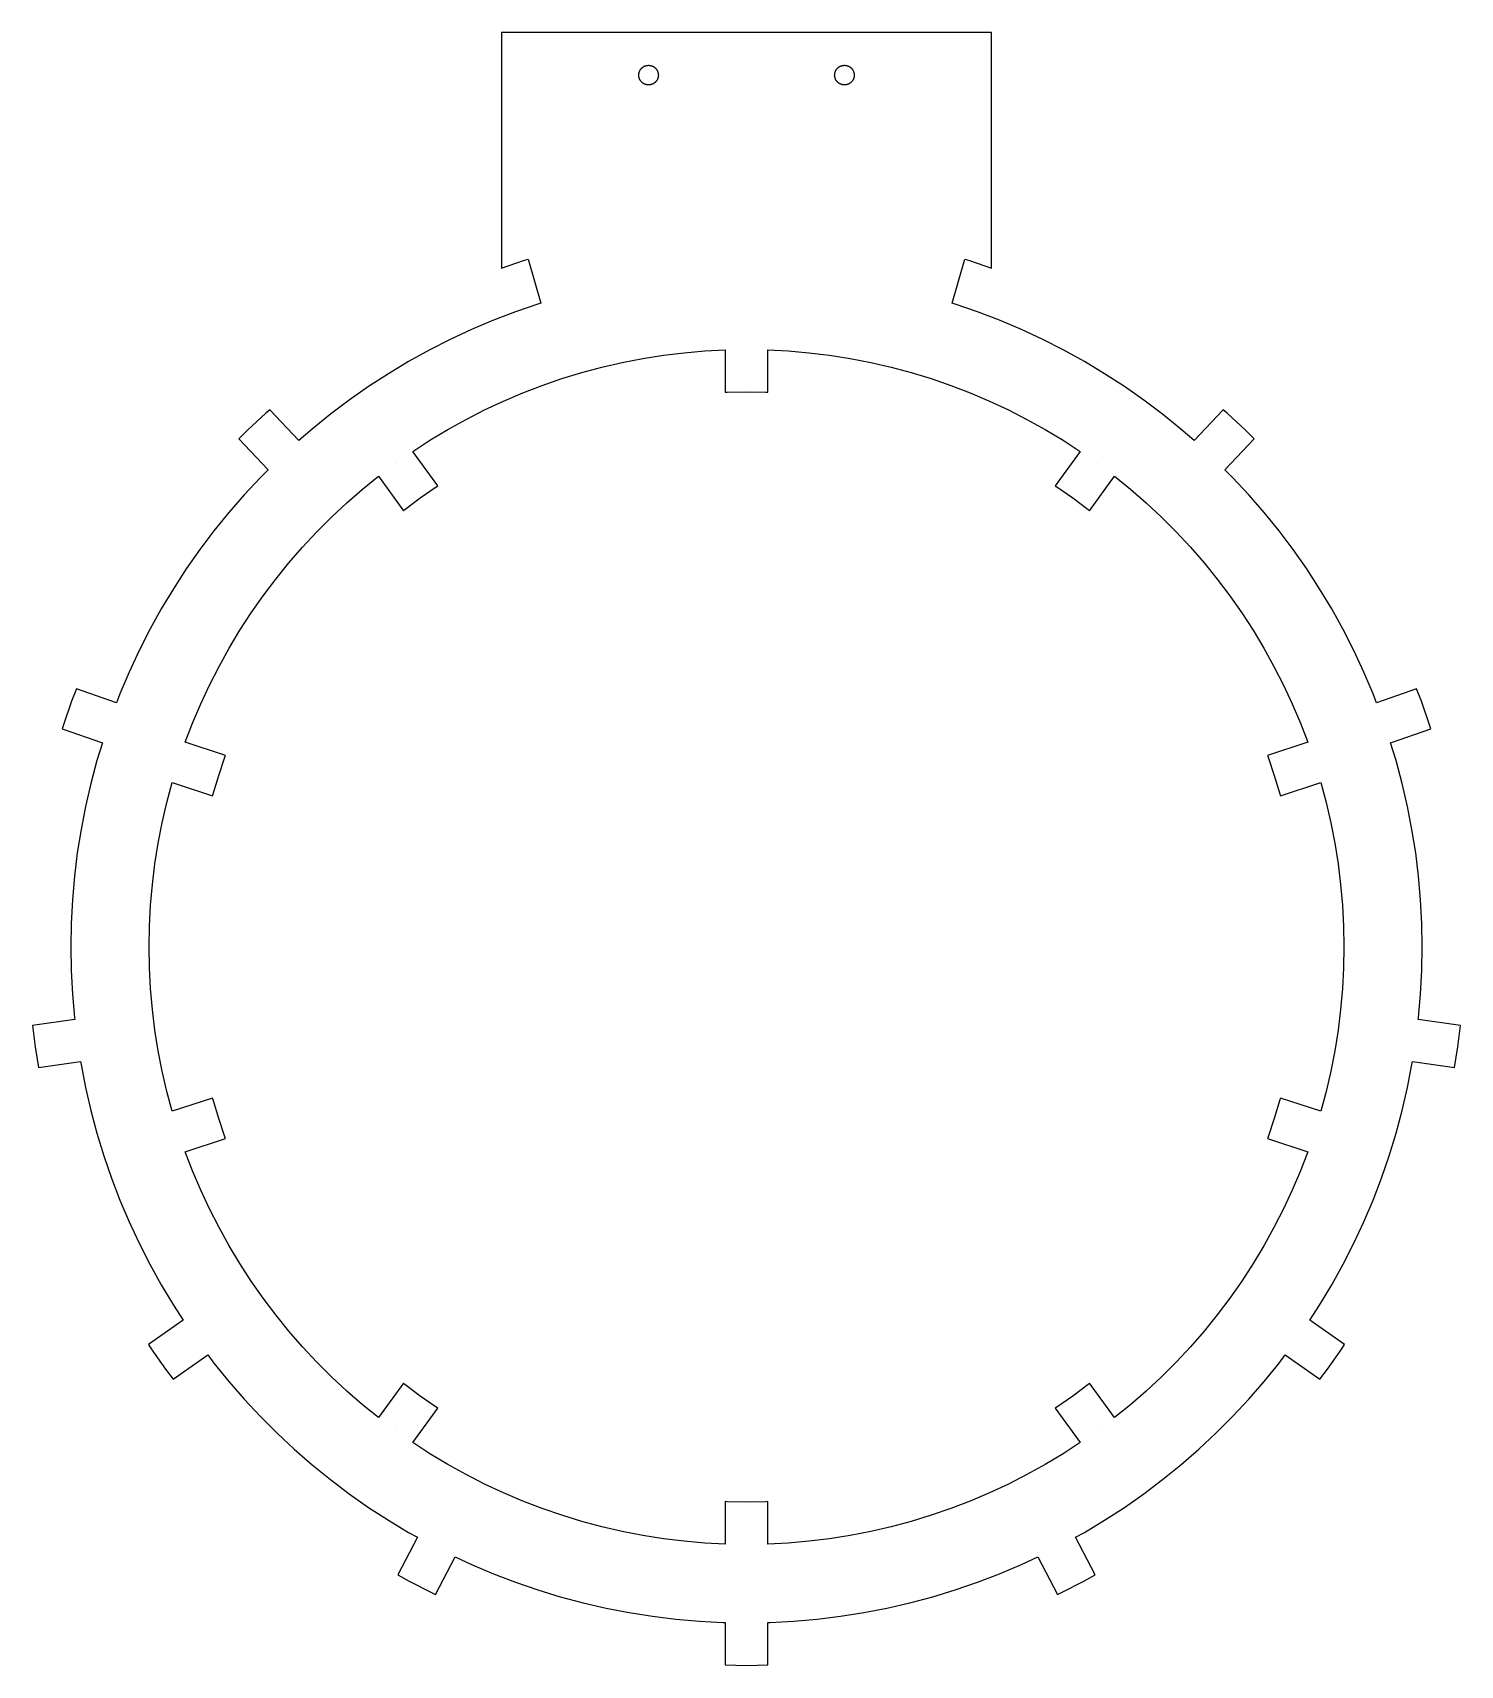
# Model space of a CAD drawing. Header units: metres. Extents: x -109 to 109, y -110 to 140.
import ezdxf

# ---------------------------------------------------------------- set-up
doc = ezdxf.new("R2010")
doc.units = ezdxf.units.M

msp = doc.modelspace()

# ---------------------------------------------------------------- linework, layer by layer
for p, q in [((37.5, 140), (-37.5, 140)), ((-37.5, 140), (-37.5, 103.937)), ((37.5, 103.937), (37.5, 140)), ((-15.0523, 134.999), (-15, 135)), ((-15, 135), (-14.9476, 134.999)), ((14.9476, 134.999), (15, 135)), ((15, 135), (15.0523, 134.999)), ((-16.5, 133.5), (-16.4991, 133.552)), ((-16.4991, 133.448), (-16.5, 133.5)), ((-16.4991, 133.552), (-16.4963, 133.605)), ((-16.4963, 133.395), (-16.4991, 133.448)), ((-16.4963, 133.605), (-16.4918, 133.657)), ((-16.4918, 133.343), (-16.4963, 133.395)), ((-16.4918, 133.657), (-16.4854, 133.709)), ((-16.4854, 133.291), (-16.4918, 133.343)), ((-16.4854, 133.709), (-16.4772, 133.76)), ((-16.4772, 133.24), (-16.4854, 133.291)), ((-16.4772, 133.76), (-16.4672, 133.812)), ((-16.4672, 133.188), (-16.4772, 133.24)), ((-16.4672, 133.812), (-16.4554, 133.863)), ((-16.4554, 133.137), (-16.4672, 133.188)), ((-16.4554, 133.863), (-16.4419, 133.913)), ((-16.4419, 133.087), (-16.4554, 133.137)), ((-16.4419, 133.913), (-16.4266, 133.964)), ((-16.4266, 133.036), (-16.4419, 133.087)), ((-16.4266, 133.964), (-16.4095, 134.013)), ((-16.4095, 132.987), (-16.4266, 133.036)), ((-16.4095, 134.013), (-16.3908, 134.062)), ((-16.3908, 132.938), (-16.4095, 132.987)), ((-16.3908, 134.062), (-16.3703, 134.11)), ((-16.3703, 132.89), (-16.3908, 132.938)), ((-16.3703, 134.11), (-16.3482, 134.158)), ((-16.3482, 132.842), (-16.3703, 132.89)), ((-16.3482, 134.158), (-16.3244, 134.204)), ((-16.3244, 132.796), (-16.3482, 132.842)), ((-16.3244, 134.204), (-16.299, 134.25)), ((-16.299, 132.75), (-16.3244, 132.796)), ((-16.299, 134.25), (-16.2721, 134.295)), ((-16.2721, 132.705), (-16.299, 132.75)), ((-16.2721, 134.295), (-16.2436, 134.339)), ((-16.2436, 132.661), (-16.2721, 132.705)), ((-16.2436, 134.339), (-16.2135, 134.382)), ((-16.2135, 132.618), (-16.2436, 132.661)), ((-16.2135, 134.382), (-16.182, 134.423)), ((-16.182, 132.577), (-16.2135, 132.618)), ((-16.182, 134.423), (-16.1491, 134.464)), ((-16.1491, 132.536), (-16.182, 132.577)), ((-16.1491, 134.464), (-16.1147, 134.504)), ((-16.1147, 132.496), (-16.1491, 132.536)), ((-16.1147, 134.504), (-16.079, 134.542)), ((-16.079, 134.542), (-16.042, 134.579)), ((-16.042, 134.579), (-16.0037, 134.615)), ((-16.0037, 134.615), (-15.9642, 134.649)), ((-15.9642, 134.649), (-15.9235, 134.682)), ((-15.9235, 134.682), (-15.8817, 134.714)), ((-15.8817, 134.714), (-15.8388, 134.744)), ((-15.8388, 134.744), (-15.7949, 134.772)), ((-15.7949, 134.772), (-15.75, 134.799)), ((-15.75, 134.799), (-15.7042, 134.824)), ((-15.7042, 134.824), (-15.6576, 134.848)), ((-15.6576, 134.848), (-15.6101, 134.87)), ((-15.6101, 134.87), (-15.5619, 134.891)), ((-15.5619, 134.891), (-15.513, 134.91)), ((-15.513, 134.91), (-15.4635, 134.927)), ((-15.4635, 134.927), (-15.4135, 134.942)), ((-15.4135, 134.942), (-15.3629, 134.955)), ((-15.3629, 134.955), (-15.3119, 134.967)), ((-15.3119, 134.967), (-15.2605, 134.977)), ((-15.2605, 134.977), (-15.2088, 134.985)), ((-15.2088, 134.985), (-15.1568, 134.992)), ((-15.1568, 134.992), (-15.1046, 134.996)), ((-15.1046, 134.996), (-15.0523, 134.999)), ((-14.9476, 134.999), (-14.8954, 134.996)), ((-14.8954, 134.996), (-14.8432, 134.992)), ((-14.8432, 134.992), (-14.7912, 134.985)), ((-14.7912, 134.985), (-14.7395, 134.977)), ((-14.7395, 134.977), (-14.6881, 134.967)), ((-14.6881, 134.967), (-14.6371, 134.955)), ((-14.6371, 134.955), (-14.5865, 134.942)), ((-14.5865, 134.942), (-14.5365, 134.927)), ((-14.5365, 134.927), (-14.487, 134.91)), ((-14.487, 134.91), (-14.4381, 134.891)), ((-14.4381, 134.891), (-14.3899, 134.87)), ((-14.3899, 134.87), (-14.3424, 134.848)), ((-14.3424, 134.848), (-14.2958, 134.824)), ((-14.2958, 134.824), (-14.25, 134.799)), ((-14.25, 134.799), (-14.2051, 134.772)), ((-14.2051, 134.772), (-14.1612, 134.744)), ((-14.1612, 134.744), (-14.1183, 134.714)), ((-14.1183, 134.714), (-14.0765, 134.682)), ((-14.0765, 134.682), (-14.0358, 134.649)), ((-14.0358, 134.649), (-13.9963, 134.615)), ((-13.9963, 134.615), (-13.958, 134.579)), ((-13.958, 134.579), (-13.921, 134.542)), ((-13.921, 134.542), (-13.8853, 134.504)), ((-13.8853, 134.504), (-13.8509, 134.464)), ((-13.8509, 132.536), (-13.8853, 132.496)), ((-13.8509, 134.464), (-13.818, 134.423)), ((-13.818, 132.577), (-13.8509, 132.536)), ((-13.818, 134.423), (-13.7865, 134.382)), ((-13.7865, 132.618), (-13.818, 132.577)), ((-13.7865, 134.382), (-13.7564, 134.339)), ((-13.7564, 132.661), (-13.7865, 132.618)), ((-13.7564, 134.339), (-13.7279, 134.295)), ((-13.7279, 132.705), (-13.7564, 132.661)), ((-13.7279, 134.295), (-13.701, 134.25)), ((-13.701, 132.75), (-13.7279, 132.705)), ((-13.701, 134.25), (-13.6756, 134.204)), ((-13.6756, 132.796), (-13.701, 132.75)), ((-13.6756, 134.204), (-13.6518, 134.158)), ((-13.6518, 132.842), (-13.6756, 132.796)), ((-13.6518, 134.158), (-13.6297, 134.11)), ((-13.6297, 132.89), (-13.6518, 132.842)), ((-13.6297, 134.11), (-13.6092, 134.062)), ((-13.6092, 132.938), (-13.6297, 132.89)), ((-13.6092, 134.062), (-13.5905, 134.013)), ((-13.5905, 132.987), (-13.6092, 132.938)), ((-13.5905, 134.013), (-13.5734, 133.964)), ((-13.5734, 133.036), (-13.5905, 132.987)), ((-13.5734, 133.964), (-13.5581, 133.913)), ((-13.5581, 133.087), (-13.5734, 133.036)), ((-13.5581, 133.913), (-13.5446, 133.863)), ((-13.5446, 133.137), (-13.5581, 133.087)), ((-13.5446, 133.863), (-13.5328, 133.812)), ((-13.5328, 133.188), (-13.5446, 133.137)), ((-13.5328, 133.812), (-13.5228, 133.76)), ((-13.5228, 133.24), (-13.5328, 133.188)), ((-13.5228, 133.76), (-13.5146, 133.709)), ((-13.5146, 133.291), (-13.5228, 133.24)), ((-13.5146, 133.709), (-13.5082, 133.657)), ((-13.5082, 133.343), (-13.5146, 133.291)), ((-13.5082, 133.657), (-13.5037, 133.605)), ((-13.5037, 133.395), (-13.5082, 133.343)), ((-13.5037, 133.605), (-13.5009, 133.552)), ((-13.5009, 133.448), (-13.5037, 133.395)), ((-13.5009, 133.552), (-13.5, 133.5)), ((-13.5, 133.5), (-13.5009, 133.448)), ((13.5, 133.5), (13.5009, 133.552)), ((13.5009, 133.448), (13.5, 133.5)), ((13.5009, 133.552), (13.5037, 133.605)), ((13.5037, 133.395), (13.5009, 133.448)), ((13.5037, 133.605), (13.5082, 133.657)), ((13.5082, 133.343), (13.5037, 133.395)), ((13.5082, 133.657), (13.5146, 133.709)), ((13.5146, 133.291), (13.5082, 133.343)), ((13.5146, 133.709), (13.5228, 133.76)), ((13.5228, 133.24), (13.5146, 133.291)), ((13.5228, 133.76), (13.5328, 133.812)), ((13.5328, 133.188), (13.5228, 133.24)), ((13.5328, 133.812), (13.5446, 133.863)), ((13.5446, 133.137), (13.5328, 133.188)), ((13.5446, 133.863), (13.5581, 133.913)), ((13.5581, 133.087), (13.5446, 133.137)), ((13.5581, 133.913), (13.5734, 133.964)), ((13.5734, 133.036), (13.5581, 133.087)), ((13.5734, 133.964), (13.5905, 134.013)), ((13.5905, 132.987), (13.5734, 133.036)), ((13.5905, 134.013), (13.6092, 134.062)), ((13.6092, 132.938), (13.5905, 132.987)), ((13.6092, 134.062), (13.6297, 134.11)), ((13.6297, 132.89), (13.6092, 132.938)), ((13.6297, 134.11), (13.6518, 134.158)), ((13.6518, 132.842), (13.6297, 132.89)), ((13.6518, 134.158), (13.6756, 134.204)), ((13.6756, 132.796), (13.6518, 132.842)), ((13.6756, 134.204), (13.701, 134.25)), ((13.701, 132.75), (13.6756, 132.796)), ((13.701, 134.25), (13.7279, 134.295)), ((13.7279, 132.705), (13.701, 132.75)), ((13.7279, 134.295), (13.7564, 134.339)), ((13.7564, 132.661), (13.7279, 132.705)), ((13.7564, 134.339), (13.7865, 134.382)), ((13.7865, 132.618), (13.7564, 132.661)), ((13.7865, 134.382), (13.818, 134.423)), ((13.818, 132.577), (13.7865, 132.618)), ((13.818, 134.423), (13.8509, 134.464)), ((13.8509, 132.536), (13.818, 132.577)), ((13.8509, 134.464), (13.8853, 134.504)), ((13.8853, 132.496), (13.8509, 132.536)), ((13.8853, 134.504), (13.921, 134.542)), ((13.921, 134.542), (13.958, 134.579)), ((13.958, 134.579), (13.9963, 134.615)), ((13.9963, 134.615), (14.0358, 134.649)), ((14.0358, 134.649), (14.0765, 134.682)), ((14.0765, 134.682), (14.1183, 134.714)), ((14.1183, 134.714), (14.1612, 134.744)), ((14.1612, 134.744), (14.2051, 134.772)), ((14.2051, 134.772), (14.25, 134.799)), ((14.25, 134.799), (14.2958, 134.824)), ((14.2958, 134.824), (14.3424, 134.848)), ((14.3424, 134.848), (14.3899, 134.87)), ((14.3899, 134.87), (14.4381, 134.891)), ((14.4381, 134.891), (14.487, 134.91)), ((14.487, 134.91), (14.5365, 134.927)), ((14.5365, 134.927), (14.5865, 134.942)), ((14.5865, 134.942), (14.6371, 134.955)), ((14.6371, 134.955), (14.6881, 134.967)), ((14.6881, 134.967), (14.7395, 134.977)), ((14.7395, 134.977), (14.7912, 134.985)), ((14.7912, 134.985), (14.8432, 134.992)), ((14.8432, 134.992), (14.8954, 134.996)), ((14.8954, 134.996), (14.9476, 134.999)), ((15.0523, 134.999), (15.1046, 134.996)), ((15.1046, 134.996), (15.1568, 134.992)), ((15.1568, 134.992), (15.2088, 134.985)), ((15.2088, 134.985), (15.2605, 134.977)), ((15.2605, 134.977), (15.3119, 134.967)), ((15.3119, 134.967), (15.3629, 134.955)), ((15.3629, 134.955), (15.4135, 134.942)), ((15.4135, 134.942), (15.4635, 134.927)), ((15.4635, 134.927), (15.513, 134.91)), ((15.513, 134.91), (15.5619, 134.891)), ((15.5619, 134.891), (15.6101, 134.87)), ((15.6101, 134.87), (15.6576, 134.848)), ((15.6576, 134.848), (15.7042, 134.824)), ((15.7042, 134.824), (15.75, 134.799)), ((15.75, 134.799), (15.7949, 134.772)), ((15.7949, 134.772), (15.8388, 134.744)), ((15.8388, 134.744), (15.8817, 134.714)), ((15.8817, 134.714), (15.9235, 134.682)), ((15.9235, 134.682), (15.9642, 134.649)), ((15.9642, 134.649), (16.0037, 134.615)), ((16.0037, 134.615), (16.042, 134.579)), ((16.042, 134.579), (16.079, 134.542)), ((16.079, 134.542), (16.1147, 134.504)), ((16.1147, 134.504), (16.1491, 134.464)), ((16.1491, 132.536), (16.1147, 132.496)), ((16.1491, 134.464), (16.182, 134.423)), ((16.182, 132.577), (16.1491, 132.536)), ((16.182, 134.423), (16.2135, 134.382)), ((16.2135, 132.618), (16.182, 132.577)), ((16.2135, 134.382), (16.2436, 134.339)), ((16.2436, 132.661), (16.2135, 132.618)), ((16.2436, 134.339), (16.2721, 134.295)), ((16.2721, 132.705), (16.2436, 132.661)), ((16.2721, 134.295), (16.299, 134.25)), ((16.299, 132.75), (16.2721, 132.705)), ((16.299, 134.25), (16.3244, 134.204)), ((16.3244, 132.796), (16.299, 132.75)), ((16.3244, 134.204), (16.3482, 134.158)), ((16.3482, 132.842), (16.3244, 132.796)), ((16.3482, 134.158), (16.3703, 134.11)), ((16.3703, 132.89), (16.3482, 132.842)), ((16.3703, 134.11), (16.3908, 134.062)), ((16.3908, 132.938), (16.3703, 132.89)), ((16.3908, 134.062), (16.4095, 134.013)), ((16.4095, 132.987), (16.3908, 132.938)), ((16.4095, 134.013), (16.4266, 133.964)), ((16.4266, 133.036), (16.4095, 132.987)), ((16.4266, 133.964), (16.4419, 133.913)), ((16.4419, 133.087), (16.4266, 133.036)), ((16.4419, 133.913), (16.4554, 133.863)), ((16.4554, 133.137), (16.4419, 133.087)), ((16.4554, 133.863), (16.4672, 133.812)), ((16.4672, 133.188), (16.4554, 133.137)), ((16.4672, 133.812), (16.4772, 133.76)), ((16.4772, 133.24), (16.4672, 133.188)), ((16.4772, 133.76), (16.4854, 133.709)), ((16.4854, 133.291), (16.4772, 133.24)), ((16.4854, 133.709), (16.4918, 133.657)), ((16.4918, 133.343), (16.4854, 133.291)), ((16.4918, 133.657), (16.4963, 133.605)), ((16.4963, 133.395), (16.4918, 133.343)), ((16.4963, 133.605), (16.4991, 133.552)), ((16.4991, 133.448), (16.4963, 133.395)), ((16.4991, 133.552), (16.5, 133.5)), ((16.5, 133.5), (16.4991, 133.448)), ((-16.079, 132.458), (-16.1147, 132.496)), ((-16.042, 132.421), (-16.079, 132.458)), ((-16.0037, 132.385), (-16.042, 132.421)), ((-15.9642, 132.351), (-16.0037, 132.385)), ((-15.9235, 132.318), (-15.9642, 132.351)), ((-15.8817, 132.286), (-15.9235, 132.318)), ((-15.8388, 132.256), (-15.8817, 132.286)), ((-15.7949, 132.228), (-15.8388, 132.256)), ((-15.75, 132.201), (-15.7949, 132.228)), ((-15.7042, 132.176), (-15.75, 132.201)), ((-15.6576, 132.152), (-15.7042, 132.176)), ((-15.6101, 132.13), (-15.6576, 132.152)), ((-15.5619, 132.109), (-15.6101, 132.13)), ((-15.513, 132.09), (-15.5619, 132.109)), ((-15.4635, 132.073), (-15.513, 132.09)), ((-15.4135, 132.058), (-15.4635, 132.073)), ((-15.3629, 132.045), (-15.4135, 132.058)), ((-15.3119, 132.033), (-15.3629, 132.045)), ((-15.2605, 132.023), (-15.3119, 132.033)), ((-15.2088, 132.015), (-15.2605, 132.023)), ((-15.1568, 132.008), (-15.2088, 132.015)), ((-15.1046, 132.004), (-15.1568, 132.008)), ((-15.0523, 132.001), (-15.1046, 132.004)), ((-15, 132), (-15.0523, 132.001)), ((-14.9476, 132.001), (-15, 132)), ((-14.8954, 132.004), (-14.9476, 132.001)), ((-14.8432, 132.008), (-14.8954, 132.004)), ((-14.7912, 132.015), (-14.8432, 132.008)), ((-14.7395, 132.023), (-14.7912, 132.015)), ((-14.6881, 132.033), (-14.7395, 132.023)), ((-14.6371, 132.045), (-14.6881, 132.033)), ((-14.5865, 132.058), (-14.6371, 132.045)), ((-14.5365, 132.073), (-14.5865, 132.058)), ((-14.487, 132.09), (-14.5365, 132.073)), ((-14.4381, 132.109), (-14.487, 132.09)), ((-14.3899, 132.13), (-14.4381, 132.109)), ((-14.3424, 132.152), (-14.3899, 132.13)), ((-14.2958, 132.176), (-14.3424, 132.152)), ((-14.25, 132.201), (-14.2958, 132.176)), ((-14.2051, 132.228), (-14.25, 132.201)), ((-14.1612, 132.256), (-14.2051, 132.228)), ((-14.1183, 132.286), (-14.1612, 132.256)), ((-14.0765, 132.318), (-14.1183, 132.286)), ((-14.0358, 132.351), (-14.0765, 132.318)), ((-13.9963, 132.385), (-14.0358, 132.351)), ((-13.958, 132.421), (-13.9963, 132.385)), ((-13.921, 132.458), (-13.958, 132.421)), ((-13.8853, 132.496), (-13.921, 132.458)), ((13.921, 132.458), (13.8853, 132.496)), ((13.958, 132.421), (13.921, 132.458)), ((13.9963, 132.385), (13.958, 132.421)), ((14.0358, 132.351), (13.9963, 132.385)), ((14.0765, 132.318), (14.0358, 132.351)), ((14.1183, 132.286), (14.0765, 132.318)), ((14.1612, 132.256), (14.1183, 132.286)), ((14.2051, 132.228), (14.1612, 132.256)), ((14.25, 132.201), (14.2051, 132.228)), ((14.2958, 132.176), (14.25, 132.201)), ((14.3424, 132.152), (14.2958, 132.176)), ((14.3899, 132.13), (14.3424, 132.152)), ((14.4381, 132.109), (14.3899, 132.13)), ((14.487, 132.09), (14.4381, 132.109)), ((14.5365, 132.073), (14.487, 132.09)), ((14.5865, 132.058), (14.5365, 132.073)), ((14.6371, 132.045), (14.5865, 132.058)), ((14.6881, 132.033), (14.6371, 132.045)), ((14.7395, 132.023), (14.6881, 132.033)), ((14.7912, 132.015), (14.7395, 132.023)), ((14.8432, 132.008), (14.7912, 132.015)), ((14.8954, 132.004), (14.8432, 132.008)), ((14.9476, 132.001), (14.8954, 132.004)), ((15, 132), (14.9476, 132.001)), ((15.0523, 132.001), (15, 132)), ((15.1046, 132.004), (15.0523, 132.001)), ((15.1568, 132.008), (15.1046, 132.004)), ((15.2088, 132.015), (15.1568, 132.008)), ((15.2605, 132.023), (15.2088, 132.015)), ((15.3119, 132.033), (15.2605, 132.023)), ((15.3629, 132.045), (15.3119, 132.033)), ((15.4135, 132.058), (15.3629, 132.045)), ((15.4635, 132.073), (15.4135, 132.058)), ((15.513, 132.09), (15.4635, 132.073)), ((15.5619, 132.109), (15.513, 132.09)), ((15.6101, 132.13), (15.5619, 132.109)), ((15.6576, 132.152), (15.6101, 132.13)), ((15.7042, 132.176), (15.6576, 132.152)), ((15.75, 132.201), (15.7042, 132.176)), ((15.7949, 132.228), (15.75, 132.201)), ((15.8388, 132.256), (15.7949, 132.228)), ((15.8817, 132.286), (15.8388, 132.256)), ((15.9235, 132.318), (15.8817, 132.286)), ((15.9642, 132.351), (15.9235, 132.318)), ((16.0037, 132.385), (15.9642, 132.351)), ((16.042, 132.421), (16.0037, 132.385)), ((16.079, 132.458), (16.042, 132.421)), ((16.1147, 132.496), (16.079, 132.458)), ((-37.5, 103.937), (-34.1464, 105.092)), ((-34.1464, 105.092), (-33.4415, 105.307)), ((-33.4415, 105.307), (-31.52, 98.576)), ((31.52, 98.576), (33.4415, 105.307)), ((33.4415, 105.307), (34.1464, 105.092)), ((34.1464, 105.092), (37.5, 103.937)), ((-31.9833, 98.4343), (-35.3991, 97.2582)), ((-31.52, 98.576), (-31.9833, 98.4343)), ((31.9833, 98.4343), (31.52, 98.576)), ((35.3991, 97.2582), (31.9833, 98.4343)), ((-38.7718, 95.9635), (-42.0972, 94.552)), ((-35.3991, 97.2582), (-38.7718, 95.9635)), ((38.7718, 95.9635), (35.3991, 97.2582)), ((42.0972, 94.552), (38.7718, 95.9635)), ((-45.3714, 93.0252), (-48.5903, 91.3851)), ((-42.0972, 94.552), (-45.3714, 93.0252)), ((45.3714, 93.0252), (42.0972, 94.552)), ((48.5903, 91.3851), (45.3714, 93.0252)), ((-48.5903, 91.3851), (-51.75, 89.6336)), ((-19.0239, 89.5005), (-15.8888, 90.1099)), ((-15.8888, 90.1099), (-12.7343, 90.6095)), ((-12.7343, 90.6095), (-9.5643, 90.9988)), ((-9.5643, 90.9988), (-6.3827, 91.2771)), ((-6.3827, 91.2771), (-3.25, 91.4413)), ((-3.25, 91.4413), (-3.25, 84.9334)), ((3.25, 84.9334), (3.25, 91.4413)), ((3.25, 91.4413), (6.3827, 91.2771)), ((6.3827, 91.2771), (9.5643, 90.9988)), ((9.5643, 90.9988), (12.7343, 90.6095)), ((12.7343, 90.6095), (15.8888, 90.1099)), ((15.8888, 90.1099), (19.0239, 89.5005)), ((51.75, 89.6336), (48.5903, 91.3851)), ((-54.8466, 87.773), (-57.8765, 85.8054)), ((-51.75, 89.6336), (-54.8466, 87.773)), ((-28.2751, 87.0217), (-25.2208, 87.9554)), ((-25.2208, 87.9554), (-22.1359, 88.7821)), ((-22.1359, 88.7821), (-19.0239, 89.5005)), ((19.0239, 89.5005), (22.1359, 88.7821)), ((22.1359, 88.7821), (25.2208, 87.9554)), ((25.2208, 87.9554), (28.2751, 87.0217)), ((54.8466, 87.773), (51.75, 89.6336)), ((57.8765, 85.8054), (54.8466, 87.773)), ((-57.8765, 85.8054), (-60.8358, 83.7333)), ((-34.2765, 84.8373), (-31.2948, 85.9819)), ((-31.2948, 85.9819), (-28.2751, 87.0217)), ((-2.9665, 84.9482), (0, 85)), ((0, 85), (2.9665, 84.9482)), ((28.2751, 87.0217), (31.2948, 85.9819)), ((31.2948, 85.9819), (34.2765, 84.8373)), ((60.8358, 83.7333), (57.8765, 85.8054)), ((-60.8358, 83.7333), (-63.721, 81.5591)), ((-40.111, 82.2397), (-37.2164, 83.5894)), ((-37.2164, 83.5894), (-34.2765, 84.8373)), ((-3.25, 84.9334), (-2.9665, 84.9482)), ((2.9665, 84.9482), (3.25, 84.9334)), ((34.2765, 84.8373), (37.2164, 83.5894)), ((37.2164, 83.5894), (40.111, 82.2397)), ((63.721, 81.5591), (60.8358, 83.7333)), ((-73.6044, 81.7459), (-76.4124, 79.1274)), ((-73.0011, 82.2704), (-73.6044, 81.7459)), ((-68.5423, 77.535), (-73.0011, 82.2704)), ((-63.721, 81.5591), (-66.5285, 79.2856)), ((-45.75, 79.2413), (-42.9566, 80.7897)), ((-42.9566, 80.7897), (-40.111, 82.2397)), ((40.111, 82.2397), (42.9566, 80.7897)), ((42.9566, 80.7897), (45.75, 79.2413)), ((66.5285, 79.2856), (63.721, 81.5591)), ((73.0011, 82.2704), (68.5423, 77.535)), ((73.6044, 81.7459), (73.0011, 82.2704)), ((76.4124, 79.1274), (73.6044, 81.7459)), ((-76.4124, 79.1274), (-77.7295, 77.8103)), ((-77.7295, 77.8103), (-73.2722, 73.0766)), ((-66.5285, 79.2856), (-68.5423, 77.535)), ((-51.1185, 75.8879), (-48.4876, 77.5964)), ((-48.4876, 77.5964), (-45.75, 79.2413)), ((45.75, 79.2413), (48.4876, 77.5964)), ((48.4876, 77.5964), (51.1185, 75.8879)), ((68.5423, 77.535), (66.5285, 79.2856)), ((73.2722, 73.0766), (77.7295, 77.8103)), ((77.7295, 77.8103), (76.4124, 79.1274)), ((-47.2933, 70.6228), (-51.1185, 75.8879)), ((51.1185, 75.8879), (47.2933, 70.6228)), ((-73.2722, 73.0766), (-74.4517, 71.8971)), ((-53.7824, 74.025), (-53.7824, 74.0251)), ((-53.7824, 74.0251), (-53.7823, 74.0251)), ((-53.7823, 74.0251), (-53.7824, 74.025)), ((53.7823, 74.0251), (53.7824, 74.0251)), ((53.7824, 74.025), (53.7823, 74.0251)), ((53.7824, 74.0251), (53.7824, 74.025)), ((74.4517, 71.8971), (73.2722, 73.0766)), ((-74.4517, 71.8971), (-76.9155, 69.255)), ((-61.2254, 67.9978), (-58.8151, 70.0931)), ((-58.8151, 70.0931), (-56.3771, 72.0673)), ((-56.3771, 72.0673), (-52.5519, 66.8022)), ((-49.9617, 68.7664), (-47.5314, 70.4682)), ((-47.5314, 70.4682), (-47.2933, 70.6228)), ((47.2933, 70.6228), (47.5314, 70.4682)), ((47.5314, 70.4682), (49.9617, 68.7664)), ((52.5519, 66.8022), (56.3771, 72.0673)), ((56.3771, 72.0673), (58.8151, 70.0931)), ((58.8151, 70.0931), (61.2254, 67.9978)), ((76.9155, 69.255), (74.4517, 71.8971)), ((-76.9155, 69.255), (-79.2856, 66.5285)), ((-63.5612, 65.8196), (-61.2254, 67.9978)), ((-52.3312, 66.9809), (-49.9617, 68.7664)), ((49.9617, 68.7664), (52.3312, 66.9809)), ((61.2254, 67.9978), (63.5612, 65.8196)), ((79.2856, 66.5285), (76.9155, 69.255)), ((-79.2856, 66.5285), (-81.5591, 63.721)), ((-65.8196, 63.5612), (-63.5612, 65.8196)), ((-52.5519, 66.8022), (-52.3312, 66.9809)), ((52.3312, 66.9809), (52.5519, 66.8022)), ((63.5612, 65.8196), (65.8196, 63.5612)), ((81.5591, 63.721), (79.2856, 66.5285)), ((-81.5591, 63.721), (-83.7333, 60.8358)), ((-67.9978, 61.2254), (-65.8196, 63.5612)), ((65.8196, 63.5612), (67.9978, 61.2254)), ((83.7333, 60.8358), (81.5591, 63.721)), ((-83.7333, 60.8358), (-85.8054, 57.8765)), ((-70.0931, 58.8151), (-67.9978, 61.2254)), ((67.9978, 61.2254), (70.0931, 58.8151)), ((85.8054, 57.8765), (83.7333, 60.8358)), ((-85.8054, 57.8765), (-87.773, 54.8466)), ((-72.103, 56.333), (-70.0931, 58.8151)), ((70.0931, 58.8151), (72.103, 56.333)), ((87.773, 54.8466), (85.8054, 57.8765)), ((-74.0251, 53.7824), (-72.103, 56.333)), ((72.103, 56.333), (74.0251, 53.7824)), ((-87.773, 54.8466), (-89.6336, 51.75)), ((-75.8569, 51.1662), (-74.0251, 53.7824)), ((74.0251, 53.7824), (75.8569, 51.1662)), ((89.6336, 51.75), (87.773, 54.8466)), ((-89.6336, 51.75), (-91.3851, 48.5903)), ((-77.5964, 48.4876), (-75.8569, 51.1662)), ((75.8569, 51.1662), (77.5964, 48.4876)), ((91.3851, 48.5903), (89.6336, 51.75)), ((-91.3851, 48.5903), (-93.0252, 45.3714)), ((-79.2413, 45.75), (-77.5964, 48.4876)), ((77.5964, 48.4876), (79.2413, 45.75)), ((93.0252, 45.3714), (91.3851, 48.5903)), ((-93.0252, 45.3714), (-94.552, 42.0972)), ((-80.7897, 42.9566), (-79.2413, 45.75)), ((79.2413, 45.75), (80.7897, 42.9566)), ((94.552, 42.0972), (93.0252, 45.3714)), ((-82.2397, 40.111), (-80.7897, 42.9566)), ((80.7897, 42.9566), (82.2397, 40.111)), ((-94.552, 42.0972), (-95.9635, 38.7718)), ((-83.5894, 37.2164), (-82.2397, 40.111)), ((82.2397, 40.111), (83.5894, 37.2164)), ((95.9635, 38.7718), (94.552, 42.0972)), ((-103.366, 37.6222), (-104.616, 33.9919)), ((-102.629, 39.5432), (-103.366, 37.6222)), ((-96.4955, 37.3859), (-102.629, 39.5432)), ((-95.9635, 38.7718), (-96.4955, 37.3859)), ((96.4955, 37.3859), (95.9635, 38.7718)), ((102.629, 39.5432), (96.4955, 37.3859)), ((103.366, 37.6222), (102.629, 39.5432)), ((104.616, 33.9919), (103.366, 37.6222)), ((-84.8373, 34.2765), (-83.5894, 37.2164)), ((83.5894, 37.2164), (84.8373, 34.2765)), ((-104.616, 33.9919), (-104.793, 33.414)), ((-104.793, 33.414), (-98.6568, 31.2557)), ((-85.9615, 31.3478), (-84.8373, 34.2765)), ((84.8373, 34.2765), (85.9615, 31.3478)), ((98.6568, 31.2557), (104.793, 33.414)), ((104.793, 33.414), (104.616, 33.9919)), ((-98.6568, 31.2557), (-99.4906, 28.5285)), ((-79.7721, 29.3368), (-85.9615, 31.3478)), ((85.9615, 31.3478), (79.7721, 29.3368)), ((99.4906, 28.5285), (98.6568, 31.2557)), ((-99.4906, 28.5285), (-100.426, 25.0389)), ((-80.8398, 26.2664), (-79.8739, 29.0717)), ((-79.8739, 29.0717), (-79.7721, 29.3368)), ((79.7721, 29.3368), (79.8739, 29.0717)), ((79.8739, 29.0717), (80.8398, 26.2664)), ((100.426, 25.0389), (99.4906, 28.5285)), ((-100.426, 25.0389), (-101.238, 21.5189)), ((-88.7821, 22.1359), (-87.9701, 25.166)), ((-87.9701, 25.166), (-81.7807, 23.1549)), ((-81.7072, 23.4292), (-80.8398, 26.2664)), ((80.8398, 26.2664), (81.7072, 23.4292)), ((81.7807, 23.1549), (87.9701, 25.166)), ((87.9701, 25.166), (88.7821, 22.1359)), ((101.238, 21.5189), (100.426, 25.0389)), ((-81.7807, 23.1549), (-81.7072, 23.4292)), ((81.7072, 23.4292), (81.7807, 23.1549)), ((-101.238, 21.5189), (-101.928, 17.9726)), ((-89.5005, 19.0239), (-88.7821, 22.1359)), ((88.7821, 22.1359), (89.5005, 19.0239)), ((101.928, 17.9726), (101.238, 21.5189)), ((-101.928, 17.9726), (-102.493, 14.4044)), ((-90.1099, 15.8888), (-89.5005, 19.0239)), ((89.5005, 19.0239), (90.1099, 15.8888)), ((102.493, 14.4044), (101.928, 17.9726)), ((-90.6095, 12.7343), (-90.1099, 15.8888)), ((90.1099, 15.8888), (90.6095, 12.7343)), ((-102.493, 14.4044), (-102.933, 10.8187)), ((-90.9988, 9.5643), (-90.6095, 12.7343)), ((90.6095, 12.7343), (90.9988, 9.5643)), ((102.933, 10.8187), (102.493, 14.4044)), ((-102.933, 10.8187), (-103.248, 7.2198)), ((103.248, 7.2198), (102.933, 10.8187)), ((-91.2771, 6.3827), (-90.9988, 9.5643)), ((90.9988, 9.5643), (91.2771, 6.3827)), ((-103.248, 7.2198), (-103.437, 3.6121)), ((-91.4443, 3.1933), (-91.2771, 6.3827)), ((91.2771, 6.3827), (91.4443, 3.1933)), ((103.437, 3.6121), (103.248, 7.2198)), ((-103.437, 3.6121), (-103.5, 0)), ((-91.5, 0), (-91.4443, 3.1933)), ((91.4443, 3.1933), (91.5, 0)), ((103.5, 0), (103.437, 3.6121)), ((-103.5, 0), (-103.437, -3.6121)), ((-91.4443, -3.1933), (-91.5, 0)), ((91.5, 0), (91.4443, -3.1933)), ((103.437, -3.6121), (103.5, 0)), ((-103.437, -3.6121), (-103.248, -7.2198)), ((-91.2771, -6.3827), (-91.4443, -3.1933)), ((91.4443, -3.1933), (91.2771, -6.3827)), ((103.248, -7.2198), (103.437, -3.6121)), ((-103.248, -7.2198), (-102.933, -10.8187)), ((-90.9988, -9.5643), (-91.2771, -6.3827)), ((91.2771, -6.3827), (90.9988, -9.5643)), ((102.933, -10.8187), (103.248, -7.2198)), ((-90.6095, -12.7343), (-90.9988, -9.5643)), ((90.9988, -9.5643), (90.6095, -12.7343)), ((-102.896, -11.1175), (-109.334, -12.0183)), ((-109.334, -12.0183), (-108.929, -15.309)), ((-102.933, -10.8187), (-102.896, -11.1175)), ((102.896, -11.1175), (102.933, -10.8187)), ((109.334, -12.0183), (102.896, -11.1175)), ((108.929, -15.309), (109.334, -12.0183)), ((-90.1099, -15.8888), (-90.6095, -12.7343)), ((90.6095, -12.7343), (90.1099, -15.8888)), ((-108.929, -15.309), (-108.431, -18.4553)), ((-89.5005, -19.0239), (-90.1099, -15.8888)), ((90.1099, -15.8888), (89.5005, -19.0239)), ((108.431, -18.4553), (108.929, -15.309)), ((-108.431, -18.4553), (-101.994, -17.5545)), ((-101.994, -17.5545), (-101.928, -17.9726)), ((-101.928, -17.9726), (-101.238, -21.5189)), ((-88.7821, -22.1359), (-89.5005, -19.0239)), ((89.5005, -19.0239), (88.7821, -22.1359)), ((101.238, -21.5189), (101.928, -17.9726)), ((101.928, -17.9726), (101.994, -17.5545)), ((101.994, -17.5545), (108.431, -18.4553)), ((-101.238, -21.5189), (-100.426, -25.0389)), ((-87.9701, -25.166), (-88.7821, -22.1359)), ((88.7821, -22.1359), (87.9701, -25.166)), ((100.426, -25.0389), (101.238, -21.5189)), ((-81.7807, -23.1549), (-87.9701, -25.166)), ((-81.7072, -23.4292), (-81.7807, -23.1549)), ((-80.8398, -26.2664), (-81.7072, -23.4292)), ((81.7072, -23.4292), (80.8398, -26.2664)), ((81.7807, -23.1549), (81.7072, -23.4292)), ((87.9701, -25.166), (81.7807, -23.1549)), ((-100.426, -25.0389), (-99.4906, -28.5285)), ((-79.8739, -29.0717), (-80.8398, -26.2664)), ((80.8398, -26.2664), (79.8739, -29.0717)), ((99.4906, -28.5285), (100.426, -25.0389)), ((-99.4906, -28.5285), (-98.4343, -31.9833)), ((-85.9615, -31.3478), (-79.7721, -29.3368)), ((-79.7721, -29.3368), (-79.8739, -29.0717)), ((79.8739, -29.0717), (79.7721, -29.3368)), ((79.7721, -29.3368), (85.9615, -31.3478)), ((98.4343, -31.9833), (99.4906, -28.5285)), ((-98.4343, -31.9833), (-97.2582, -35.3991)), ((-84.8373, -34.2765), (-85.9615, -31.3478)), ((85.9615, -31.3478), (84.8373, -34.2765)), ((97.2582, -35.3991), (98.4343, -31.9833)), ((-83.5894, -37.2164), (-84.8373, -34.2765)), ((84.8373, -34.2765), (83.5894, -37.2164)), ((-97.2582, -35.3991), (-95.9635, -38.7718)), ((-82.2397, -40.111), (-83.5894, -37.2164)), ((83.5894, -37.2164), (82.2397, -40.111)), ((95.9635, -38.7718), (97.2582, -35.3991)), ((-95.9635, -38.7718), (-94.552, -42.0972)), ((94.552, -42.0972), (95.9635, -38.7718)), ((-94.552, -42.0972), (-93.0252, -45.3714)), ((-80.7897, -42.9566), (-82.2397, -40.111)), ((82.2397, -40.111), (80.7897, -42.9566)), ((93.0252, -45.3714), (94.552, -42.0972)), ((-79.2413, -45.75), (-80.7897, -42.9566)), ((80.7897, -42.9566), (79.2413, -45.75)), ((-93.0252, -45.3714), (-91.3851, -48.5903)), ((-77.5964, -48.4876), (-79.2413, -45.75)), ((79.2413, -45.75), (77.5964, -48.4876)), ((91.3851, -48.5903), (93.0252, -45.3714)), ((-91.3851, -48.5903), (-89.6336, -51.75)), ((-75.8569, -51.1662), (-77.5964, -48.4876)), ((77.5964, -48.4876), (75.8569, -51.1662)), ((89.6336, -51.75), (91.3851, -48.5903)), ((-89.6336, -51.75), (-87.773, -54.8466)), ((-74.0251, -53.7824), (-75.8569, -51.1662)), ((75.8569, -51.1662), (74.0251, -53.7824)), ((87.773, -54.8466), (89.6336, -51.75)), ((-87.773, -54.8466), (-86.2864, -57.1358)), ((-72.103, -56.333), (-74.0251, -53.7824)), ((74.0251, -53.7824), (72.103, -56.333)), ((86.2864, -57.1358), (87.773, -54.8466)), ((-86.2864, -57.1358), (-91.5941, -60.8953)), ((-70.0931, -58.8151), (-72.103, -56.333)), ((72.103, -56.333), (70.0931, -58.8151)), ((91.5941, -60.8953), (86.2864, -57.1358)), ((-67.9978, -61.2254), (-70.0931, -58.8151)), ((70.0931, -58.8151), (67.9978, -61.2254)), ((-91.5941, -60.8953), (-91.1941, -61.5112)), ((-91.1941, -61.5112), (-88.9919, -64.6564)), ((-87.8318, -66.1958), (-82.5261, -62.4377)), ((-82.5261, -62.4377), (-81.5591, -63.721)), ((-65.8196, -63.5612), (-67.9978, -61.2254)), ((67.9978, -61.2254), (65.8196, -63.5612)), ((81.5591, -63.721), (82.5261, -62.4377)), ((82.5261, -62.4377), (87.8318, -66.1958)), ((88.9919, -64.6564), (91.1941, -61.5112)), ((91.1941, -61.5112), (91.5941, -60.8953)), ((-88.9919, -64.6564), (-87.8318, -66.1958)), ((-81.5591, -63.721), (-79.2856, -66.5285)), ((-63.5612, -65.8196), (-65.8196, -63.5612)), ((65.8196, -63.5612), (63.5612, -65.8196)), ((79.2856, -66.5285), (81.5591, -63.721)), ((87.8318, -66.1958), (88.9919, -64.6564)), ((-79.2856, -66.5285), (-76.9155, -69.255)), ((-61.2254, -67.9978), (-63.5612, -65.8196)), ((-52.5519, -66.8022), (-56.3771, -72.0673)), ((-52.3312, -66.9809), (-52.5519, -66.8022)), ((-49.9617, -68.7664), (-52.3312, -66.9809)), ((52.3312, -66.9809), (49.9617, -68.7664)), ((52.5519, -66.8022), (52.3312, -66.9809)), ((56.3771, -72.0673), (52.5519, -66.8022)), ((63.5612, -65.8196), (61.2254, -67.9978)), ((76.9155, -69.255), (79.2856, -66.5285)), ((-76.9155, -69.255), (-74.4517, -71.8971)), ((-58.8151, -70.0931), (-61.2254, -67.9978)), ((-47.5314, -70.4682), (-49.9617, -68.7664)), ((49.9617, -68.7664), (47.5314, -70.4682)), ((61.2254, -67.9978), (58.8151, -70.0931)), ((74.4517, -71.8971), (76.9155, -69.255)), ((-74.4517, -71.8971), (-71.8971, -74.4517)), ((-56.3771, -72.0673), (-58.8151, -70.0931)), ((-51.1185, -75.8879), (-47.2933, -70.6228)), ((-47.2933, -70.6228), (-47.5314, -70.4682)), ((47.5314, -70.4682), (47.2933, -70.6228)), ((47.2933, -70.6228), (51.1185, -75.8879)), ((58.8151, -70.0931), (56.3771, -72.0673)), ((71.8971, -74.4517), (74.4517, -71.8971)), ((-71.8971, -74.4517), (-69.255, -76.9155)), ((-53.7824, -74.025), (-53.7823, -74.0251)), ((-53.7824, -74.0251), (-53.7824, -74.025)), ((-53.7823, -74.0251), (-53.7824, -74.0251)), ((53.7823, -74.0251), (53.7824, -74.025)), ((53.7824, -74.0251), (53.7823, -74.0251)), ((53.7824, -74.025), (53.7824, -74.0251)), ((69.255, -76.9155), (71.8971, -74.4517)), ((-69.255, -76.9155), (-66.5285, -79.2856)), ((-48.4876, -77.5964), (-51.1185, -75.8879)), ((51.1185, -75.8879), (48.4876, -77.5964)), ((66.5285, -79.2856), (69.255, -76.9155)), ((-66.5285, -79.2856), (-63.721, -81.5591)), ((-45.75, -79.2413), (-48.4876, -77.5964)), ((-42.9566, -80.7897), (-45.75, -79.2413)), ((45.75, -79.2413), (42.9566, -80.7897)), ((48.4876, -77.5964), (45.75, -79.2413)), ((63.721, -81.5591), (66.5285, -79.2856)), ((-63.721, -81.5591), (-60.8358, -83.7333)), ((-40.111, -82.2397), (-42.9566, -80.7897)), ((-37.2164, -83.5894), (-40.111, -82.2397)), ((40.111, -82.2397), (37.2164, -83.5894)), ((42.9566, -80.7897), (40.111, -82.2397)), ((60.8358, -83.7333), (63.721, -81.5591)), ((-60.8358, -83.7333), (-57.8765, -85.8054)), ((-34.2765, -84.8373), (-37.2164, -83.5894)), ((-31.2948, -85.9819), (-34.2765, -84.8373)), ((-2.9665, -84.9482), (-3.25, -84.9334)), ((-3.25, -84.9334), (-3.25, -91.4413)), ((0, -85), (-2.9665, -84.9482)), ((2.9665, -84.9482), (0, -85)), ((3.25, -84.9334), (2.9665, -84.9482)), ((3.25, -91.4413), (3.25, -84.9334)), ((34.2765, -84.8373), (31.2948, -85.9819)), ((37.2164, -83.5894), (34.2765, -84.8373)), ((57.8765, -85.8054), (60.8358, -83.7333)), ((-57.8765, -85.8054), (-54.8466, -87.773)), ((-28.2751, -87.0217), (-31.2948, -85.9819)), ((-25.2208, -87.9554), (-28.2751, -87.0217)), ((28.2751, -87.0217), (25.2208, -87.9554)), ((31.2948, -85.9819), (28.2751, -87.0217)), ((54.8466, -87.773), (57.8765, -85.8054)), ((-54.8466, -87.773), (-51.75, -89.6336)), ((-51.75, -89.6336), (-50.3981, -90.383)), ((-22.1359, -88.7821), (-25.2208, -87.9554)), ((-19.0239, -89.5005), (-22.1359, -88.7821)), ((-15.8888, -90.1099), (-19.0239, -89.5005)), ((19.0239, -89.5005), (15.8888, -90.1099)), ((22.1359, -88.7821), (19.0239, -89.5005)), ((25.2208, -87.9554), (22.1359, -88.7821)), ((50.3981, -90.383), (51.75, -89.6336)), ((51.75, -89.6336), (54.8466, -87.773)), ((-50.3981, -90.383), (-53.3847, -96.1582)), ((-12.7343, -90.6095), (-15.8888, -90.1099)), ((-9.5643, -90.9988), (-12.7343, -90.6095)), ((-6.3827, -91.2771), (-9.5643, -90.9988)), ((-3.25, -91.4413), (-6.3827, -91.2771)), ((6.3827, -91.2771), (3.25, -91.4413)), ((9.5643, -90.9988), (6.3827, -91.2771)), ((12.7343, -90.6095), (9.5643, -90.9988)), ((15.8888, -90.1099), (12.7343, -90.6095)), ((53.3847, -96.1582), (50.3981, -90.383)), ((-47.6142, -99.1502), (-44.6265, -93.3726)), ((-44.6265, -93.3726), (-42.0972, -94.552)), ((-42.0972, -94.552), (-38.7718, -95.9635)), ((38.7718, -95.9635), (42.0972, -94.552)), ((42.0972, -94.552), (44.6265, -93.3726)), ((44.6265, -93.3726), (47.6142, -99.1502)), ((-53.3847, -96.1582), (-51.6419, -97.1242)), ((-51.6419, -97.1242), (-48.2208, -98.8673)), ((-38.7718, -95.9635), (-35.3991, -97.2582)), ((-35.3991, -97.2582), (-31.9833, -98.4343)), ((31.9833, -98.4343), (35.3991, -97.2582)), ((35.3991, -97.2582), (38.7718, -95.9635)), ((48.2208, -98.8673), (51.6419, -97.1242)), ((51.6419, -97.1242), (53.3847, -96.1582)), ((-48.2208, -98.8673), (-47.6142, -99.1502)), ((-31.9833, -98.4343), (-28.5285, -99.4906)), ((-28.5285, -99.4906), (-25.0389, -100.426)), ((25.0389, -100.426), (28.5285, -99.4906)), ((28.5285, -99.4906), (31.9833, -98.4343)), ((47.6142, -99.1502), (48.2208, -98.8673)), ((-25.0389, -100.426), (-21.5189, -101.238)), ((-21.5189, -101.238), (-17.9726, -101.928)), ((-17.9726, -101.928), (-14.4044, -102.493)), ((-14.4044, -102.493), (-10.8187, -102.933)), ((10.8187, -102.933), (14.4044, -102.493)), ((14.4044, -102.493), (17.9726, -101.928)), ((17.9726, -101.928), (21.5189, -101.238)), ((21.5189, -101.238), (25.0389, -100.426)), ((-10.8187, -102.933), (-7.2198, -103.248)), ((-7.2198, -103.248), (-3.6121, -103.437)), ((-3.6121, -103.437), (-3.25, -103.443)), ((-3.25, -103.443), (-3.25, -109.943)), ((3.25, -103.443), (3.6121, -103.437)), ((3.25, -109.943), (3.25, -103.443)), ((3.6121, -103.437), (7.2198, -103.248)), ((7.2198, -103.248), (10.8187, -102.933)), ((-3.25, -109.943), (0, -110)), ((0, -110), (3.25, -109.943))]:
    msp.add_line(p, q)

doc.saveas('drawing.dxf')
